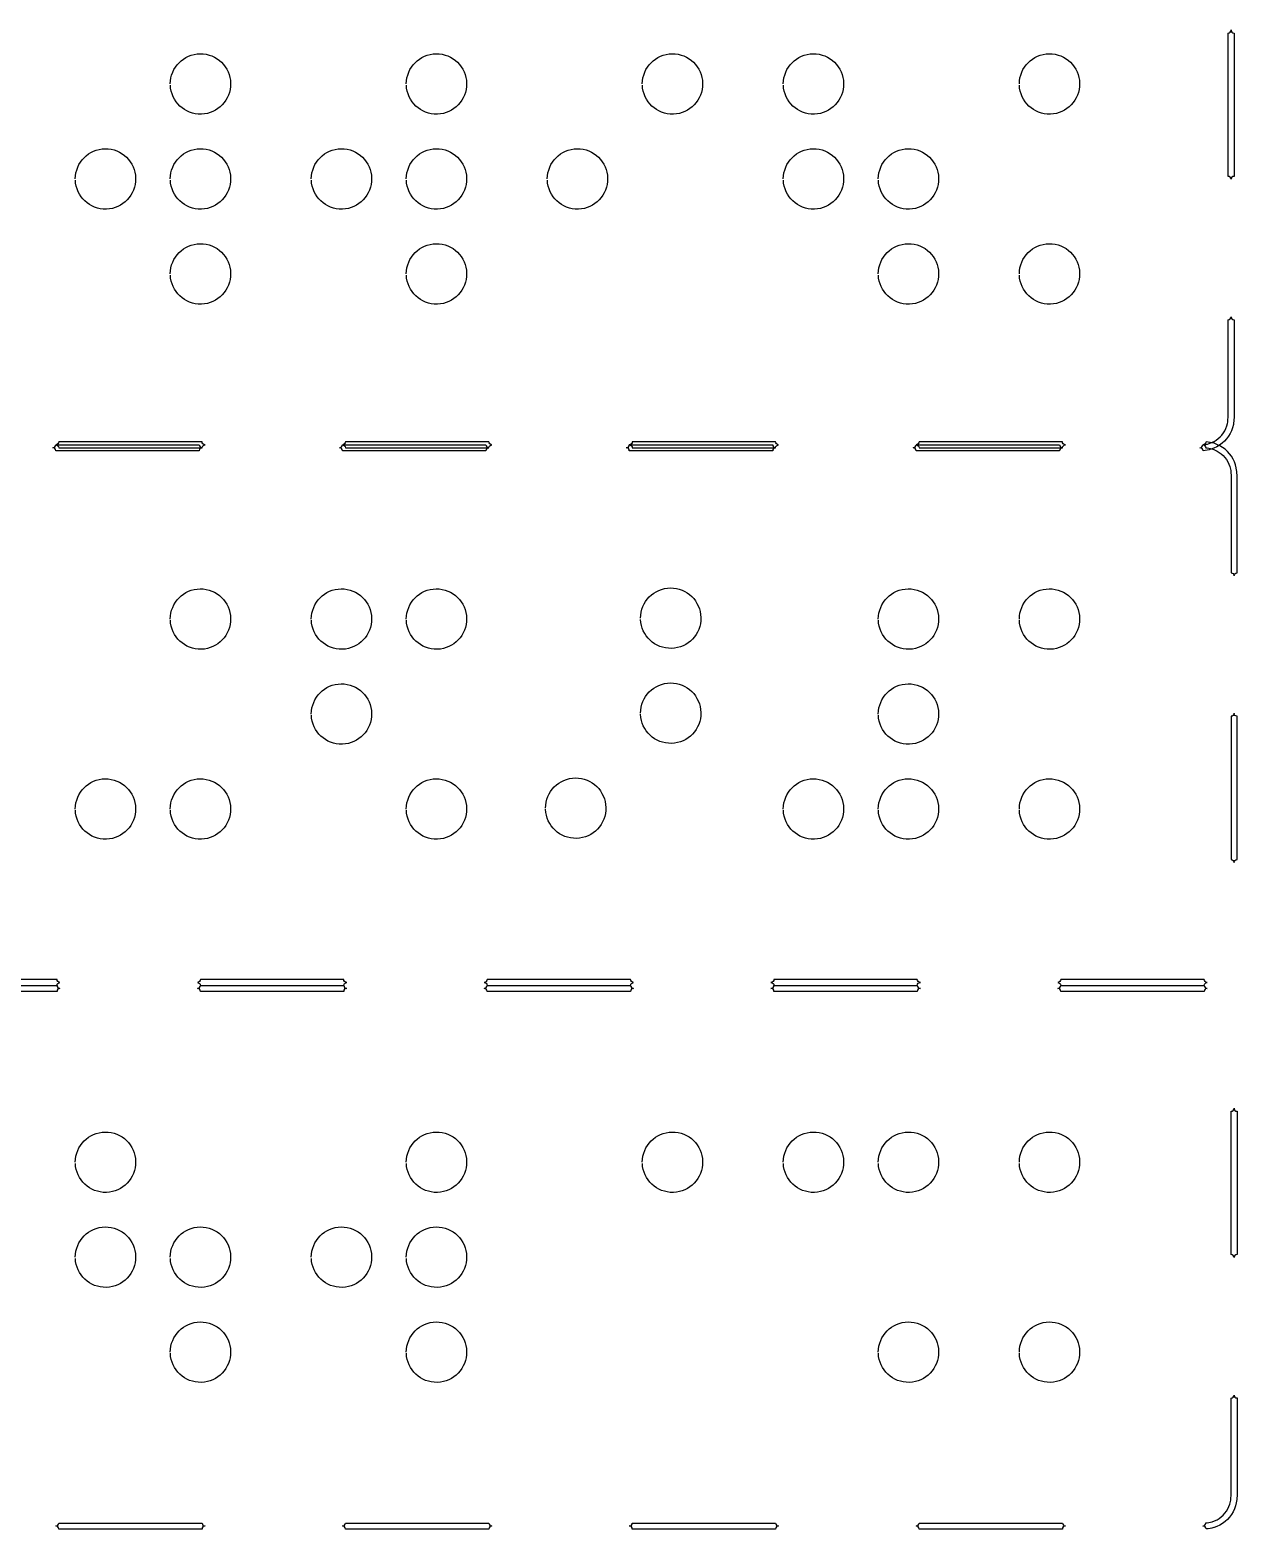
# Model space of a CAD drawing. Extents: x 0 to 120, y 0 to 230.
# Drawn here: x 35.9 to 76.3, y 66.1 to 116.3 of the extents above; entities that cross this region are included whole.
import ezdxf

# ---------------------------------------------------------------- set-up
doc = ezdxf.new("R2010")
doc.units = 0
doc.layers.add('Camada_1', color=7, linetype='CONTINUOUS')

msp = doc.modelspace()

# ---------------------------------------------------------------- linework, layer by layer
at = {"layer": 'Camada_1', "color": 7}
for points in [[(76.000012, 111.385506), (76.000012, 116.184326)], [(76.201184, 116.184326), (76.201184, 111.385506)], [(76.000004, 103.299196), (76.000004, 106.584356)], [(76.101567, 106.683956), (76.101574, 106.684326)], [(76.201184, 106.584726), (76.201184, 103.299576)], [(75.365244, 102.438206), (75.451184, 102.469406), (75.531264, 102.506506), (75.605484, 102.551406), (75.673844, 102.604106), (75.738294, 102.660706), (75.794934, 102.725106), (75.847664, 102.795406), (75.892584, 102.869606), (75.929694, 102.947706), (75.960944, 103.029706), (75.982424, 103.115606)], [(76.177744, 103.076916), (76.177744, 103.074916), (76.152354, 102.971396), (76.115244, 102.869836), (76.068374, 102.774136), (76.013684, 102.682336), (75.951184, 102.598336), (75.878914, 102.520236), (75.800784, 102.449936), (75.716804, 102.385536), (75.625004, 102.330836), (75.529304, 102.283936), (75.431644, 102.248736), (75.427744, 102.248736)], [(36.757824, 102.399176), (41.558606, 102.399176)], [(41.658203, 102.498446), (36.857421, 102.498446)], [(46.357434, 102.399176), (51.158215, 102.399176)], [(51.257812, 102.498446), (46.457031, 102.498446)], [(55.958996, 102.399176), (60.757824, 102.399176)], [(60.857421, 102.498446), (56.058593, 102.498446)], [(65.558605, 102.399176), (70.357434, 102.399176)], [(70.457031, 102.498446), (65.658202, 102.498446)], [(76.277341, 101.619546), (76.277341, 101.621546), (76.251951, 101.725056), (76.214841, 101.826626), (76.167971, 101.922326), (76.113281, 102.014126), (76.050781, 102.098126), (75.978511, 102.176226), (75.900381, 102.246526), (75.816401, 102.310926), (75.724601, 102.365626), (75.628901, 102.412526), (75.531241, 102.447726), (75.527341, 102.447726)], [(41.558606, 102.198016), (36.757824, 102.198016)], [(36.857421, 102.297286), (41.658203, 102.297286)], [(51.158215, 102.198016), (46.357434, 102.198016)], [(46.457031, 102.297286), (51.257812, 102.297286)], [(60.757824, 102.198016), (55.958996, 102.198016)], [(56.058593, 102.297286), (60.857421, 102.297286)], [(70.357434, 102.198016), (65.558605, 102.198016)], [(65.658202, 102.297286), (70.457031, 102.297286)], [(75.464841, 102.258256), (75.550781, 102.227056), (75.630861, 102.189956), (75.705081, 102.145056), (75.773441, 102.092356), (75.837891, 102.035756), (75.894531, 101.971256), (75.947261, 101.900956), (75.992181, 101.826756), (76.029291, 101.748656), (76.060541, 101.666656), (76.082021, 101.580756)], [(76.099601, 101.397156), (76.099601, 98.112006)], [(76.300781, 98.111726), (76.300781, 101.396886)], [(76.201164, 98.012406), (76.201171, 98.012126)], [(76.099609, 93.310956), (76.099609, 88.512126)], [(76.300781, 88.512126), (76.300781, 93.310956)], [(36.800781, 84.498446), (31.999999, 84.498446)], [(46.40039, 84.498446), (41.599609, 84.498446)], [(55.999999, 84.498446), (51.201171, 84.498446)], [(65.599609, 84.498446), (60.800781, 84.498446)], [(75.201171, 84.498446), (70.40039, 84.498446)], [(31.999999, 84.299576), (36.800781, 84.299576)], [(31.999999, 84.297286), (36.800781, 84.297286)], [(36.800781, 84.098416), (31.999999, 84.098416)], [(41.599609, 84.299576), (46.40039, 84.299576)], [(41.599609, 84.297286), (46.40039, 84.297286)], [(46.40039, 84.098416), (41.599609, 84.098416)], [(51.201171, 84.299576), (55.999999, 84.299576)], [(51.201171, 84.297286), (55.999999, 84.297286)], [(55.999999, 84.098416), (51.201171, 84.098416)], [(60.800781, 84.299576), (65.599609, 84.299576)], [(60.800781, 84.297286), (65.599609, 84.297286)], [(65.599609, 84.098416), (60.800781, 84.098416)], [(70.40039, 84.299576), (75.201171, 84.299576)], [(70.40039, 84.297286), (75.201171, 84.297286)], [(75.201171, 84.098416), (70.40039, 84.098416)], [(76.099609, 75.285906), (76.099609, 80.084726)], [(76.300781, 80.084726), (76.300781, 75.285906)], [(76.099601, 67.199596), (76.099601, 70.484756)], [(76.201164, 70.584356), (76.201171, 70.584726)], [(76.300781, 70.485126), (76.300781, 67.199976)], [(75.464841, 66.338606), (75.550781, 66.369806), (75.630861, 66.406906), (75.705081, 66.451806), (75.773441, 66.504506), (75.837891, 66.561106), (75.894531, 66.625506), (75.947261, 66.695806), (75.992181, 66.770006), (76.029291, 66.848106), (76.060541, 66.930106), (76.082021, 67.016006)], [(76.277341, 66.977316), (76.277341, 66.975316), (76.251951, 66.871796), (76.214841, 66.770236), (76.167971, 66.674536), (76.113281, 66.582736), (76.050781, 66.498736), (75.978511, 66.420636), (75.900381, 66.350336), (75.816401, 66.285936), (75.724601, 66.231236), (75.628901, 66.184336), (75.531241, 66.149136), (75.527341, 66.149136)], [(36.857421, 66.299576), (41.658203, 66.299576)], [(46.457031, 66.299576), (51.257812, 66.299576)], [(56.058593, 66.299576), (60.857421, 66.299576)], [(65.658202, 66.299576), (70.457031, 66.299576)], [(41.658203, 66.098416), (36.857421, 66.098416)], [(51.257812, 66.098416), (46.457031, 66.098416)], [(60.857421, 66.098416), (56.058593, 66.098416)], [(70.457031, 66.098416), (65.658202, 66.098416)]]:
    msp.add_lwpolyline(points, dxfattribs=at)
for points in [[(76.101574, 116.285896)], [(76.201171, 88.410566)], [(76.201171, 80.186296)]]:
    msp.add_lwpolyline(points, close=True, dxfattribs=at)
for points in [[(76.000012, 116.184326), (76.027078, 116.1839), (76.05316, 116.194464), (76.0723, 116.213606)], [(76.0723, 116.213606), (76.09144, 116.232747), (76.102002, 116.25883), (76.101574, 116.285896)], [(76.101574, 116.285896), (76.101154, 116.259171), (76.111451, 116.23339), (76.130165, 116.214307)], [(76.130165, 116.214307), (76.14888, 116.195224), (76.174456, 116.184427), (76.201184, 116.184326)], [(40.594041, 114.47877), (40.594044, 115.033635), (41.040294, 115.484909), (41.594182, 115.49017)], [(41.594182, 115.49017), (42.14807, 115.495431), (42.602782, 115.052715), (42.613289, 114.49795)], [(48.494029, 114.47877), (48.494032, 115.033635), (48.940282, 115.484909), (49.49417, 115.49017)], [(49.49417, 115.49017), (50.048058, 115.495431), (50.50277, 115.052715), (50.513277, 114.49795)], [(56.394078, 114.47877), (56.394081, 115.033635), (56.840332, 115.484909), (57.39422, 115.49017)], [(57.39422, 115.49017), (57.948107, 115.49543), (58.402819, 115.052715), (58.413326, 114.49795)], [(61.114037, 114.47877), (61.11404, 115.033635), (61.560291, 115.484909), (62.114179, 115.49017)], [(62.114179, 115.49017), (62.668067, 115.495431), (63.122779, 115.052715), (63.133286, 114.49795)], [(69.014074, 114.47877), (69.014077, 115.033635), (69.460327, 115.484909), (70.014215, 115.49017)], [(70.014215, 115.49017), (70.568103, 115.495431), (71.022815, 115.052715), (71.033322, 114.49795)], [(41.632473, 113.46772), (41.078778, 113.451939), (40.615765, 113.885948), (40.594767, 114.44042)], [(42.613289, 114.49795), (42.623797, 113.943179), (42.186167, 113.483501), (41.632473, 113.46772)], [(49.532461, 113.46772), (48.978766, 113.451939), (48.515753, 113.885948), (48.494755, 114.44042)], [(50.513277, 114.49795), (50.523785, 113.943179), (50.086155, 113.483501), (49.532461, 113.46772)], [(57.43251, 113.46772), (56.878815, 113.451939), (56.415802, 113.885948), (56.394804, 114.44042)], [(58.413326, 114.49795), (58.423834, 113.943179), (57.986204, 113.483501), (57.43251, 113.46772)], [(62.152469, 113.46772), (61.598774, 113.451939), (61.135761, 113.885948), (61.114763, 114.44042)], [(63.133286, 114.49795), (63.143794, 113.943179), (62.706164, 113.483501), (62.152469, 113.46772)], [(70.052506, 113.46772), (69.498811, 113.451939), (69.035798, 113.885948), (69.0148, 114.44042)], [(71.033322, 114.49795), (71.04383, 113.943179), (70.6062, 113.483501), (70.052506, 113.46772)], [(37.414048, 111.29876), (37.414051, 111.853625), (37.860301, 112.304899), (38.414189, 112.31016)], [(38.414189, 112.31016), (38.968077, 112.315421), (39.422789, 111.872705), (39.433296, 111.31794)], [(40.594041, 111.29876), (40.594044, 111.853625), (41.040294, 112.304899), (41.594182, 112.31016)], [(41.594182, 112.31016), (42.14807, 112.315421), (42.602782, 111.872705), (42.613289, 111.31794)], [(45.314036, 111.29876), (45.314039, 111.853625), (45.76029, 112.304899), (46.314178, 112.31016)], [(46.314178, 112.31016), (46.868066, 112.315421), (47.322778, 111.872705), (47.333285, 111.31794)], [(48.494029, 111.29876), (48.494032, 111.853625), (48.940282, 112.304899), (49.49417, 112.31016)], [(49.49417, 112.31016), (50.048058, 112.315421), (50.50277, 111.872705), (50.513277, 111.31794)], [(53.214078, 111.29876), (53.214081, 111.853625), (53.660331, 112.304899), (54.214219, 112.31016)], [(54.214219, 112.31016), (54.768107, 112.315421), (55.222819, 111.872705), (55.233326, 111.31794)], [(61.114037, 111.29876), (61.11404, 111.853625), (61.560291, 112.304899), (62.114179, 112.31016)], [(62.114179, 112.31016), (62.668067, 112.315421), (63.122779, 111.872705), (63.133286, 111.31794)], [(64.29403, 111.29876), (64.294033, 111.853625), (64.740283, 112.304899), (65.294171, 112.31016)], [(65.294171, 112.31016), (65.848059, 112.315421), (66.302772, 111.872705), (66.313278, 111.31794)], [(38.45248, 110.28772), (37.898789, 110.271939), (37.435777, 110.705942), (37.414774, 111.26041)], [(39.433296, 111.31794), (39.443799, 110.763173), (39.006171, 110.303501), (38.45248, 110.28772)], [(41.632473, 110.28772), (41.078782, 110.271939), (40.61577, 110.705942), (40.594767, 111.26041)], [(42.613289, 111.31794), (42.623792, 110.763173), (42.186164, 110.303501), (41.632473, 110.28772)], [(46.352468, 110.28772), (45.798777, 110.271939), (45.335765, 110.705942), (45.314762, 111.26041)], [(47.333285, 111.31794), (47.343788, 110.763172), (46.906159, 110.303501), (46.352468, 110.28772)], [(49.532461, 110.28772), (48.97877, 110.271939), (48.515758, 110.705942), (48.494755, 111.26041)], [(50.513277, 111.31794), (50.52378, 110.763173), (50.086152, 110.303501), (49.532461, 110.28772)], [(54.25251, 110.28772), (53.698819, 110.271939), (53.235807, 110.705942), (53.214804, 111.26041)], [(55.233326, 111.31794), (55.243829, 110.763173), (54.806201, 110.303501), (54.25251, 110.28772)], [(62.152469, 110.28772), (61.598778, 110.271939), (61.135766, 110.705942), (61.114763, 111.26041)], [(63.133286, 111.31794), (63.143789, 110.763172), (62.70616, 110.303501), (62.152469, 110.28772)], [(65.332462, 110.28772), (64.778771, 110.271939), (64.315759, 110.705942), (64.294756, 111.26041)], [(66.313278, 111.31794), (66.323781, 110.763173), (65.886153, 110.303501), (65.332462, 110.28772)], [(76.071592, 111.356915), (76.052511, 111.375628), (76.026734, 111.385924), (76.000012, 111.385506)], [(76.101574, 111.285906), (76.10147, 111.312631), (76.090673, 111.338203), (76.071592, 111.356915)], [(76.201184, 111.385506), (76.146264, 111.385292), (76.101793, 111.340826), (76.101574, 111.285906)], [(40.594041, 108.11877), (40.594044, 108.673635), (41.040294, 109.124909), (41.594182, 109.13017)], [(41.594182, 109.13017), (42.148074, 109.135431), (42.602788, 108.692709), (42.613289, 108.13794)], [(48.494029, 108.11877), (48.494032, 108.673635), (48.940282, 109.124909), (49.49417, 109.13017)], [(49.49417, 109.13017), (50.048062, 109.135431), (50.502776, 108.692709), (50.513277, 108.13794)], [(64.29403, 108.11877), (64.294033, 108.673635), (64.740283, 109.124909), (65.294171, 109.13017)], [(65.294171, 109.13017), (65.848063, 109.135431), (66.302777, 108.692709), (66.313278, 108.13794)], [(69.014074, 108.11877), (69.014077, 108.673635), (69.460327, 109.124909), (70.014215, 109.13017)], [(70.014215, 109.13017), (70.568107, 109.135431), (71.022821, 108.692709), (71.033322, 108.13794)], [(41.632473, 107.10772), (41.078782, 107.091939), (40.61577, 107.525942), (40.594767, 108.08041)], [(42.613289, 108.13794), (42.623792, 107.583173), (42.186164, 107.123501), (41.632473, 107.10772)], [(49.532461, 107.10772), (48.97877, 107.091939), (48.515758, 107.525942), (48.494755, 108.08041)], [(50.513277, 108.13794), (50.52378, 107.583173), (50.086152, 107.123501), (49.532461, 107.10772)], [(65.332462, 107.10772), (64.778771, 107.091939), (64.315759, 107.525942), (64.294756, 108.08041)], [(66.313278, 108.13794), (66.323781, 107.583173), (65.886153, 107.123501), (65.332462, 107.10772)], [(70.052506, 107.10772), (69.498815, 107.091939), (69.035803, 107.525942), (69.0148, 108.08041)], [(71.033322, 108.13794), (71.043825, 107.583173), (70.606196, 107.123501), (70.052506, 107.10772)], [(76.000004, 106.584356), (76.026726, 106.583938), (76.052504, 106.594234), (76.071585, 106.612946)], [(76.071585, 106.612946), (76.090666, 106.631659), (76.101463, 106.657231), (76.101567, 106.683956)], [(76.101574, 106.684326), (76.101793, 106.629406), (76.146264, 106.58494), (76.201184, 106.584726)], [(75.982424, 103.115606), (75.994594, 103.175306), (76.000014, 103.238026), (76.000004, 103.299196)], [(76.201184, 103.299576), (76.201194, 103.225176), (76.192684, 103.150046), (76.177744, 103.076916)], [(36.658214, 102.299576), (36.713134, 102.29979), (36.757605, 102.344256), (36.757824, 102.399176)], [(36.828826, 102.426863), (36.810111, 102.407782), (36.784537, 102.396987), (36.757811, 102.396886)], [(36.757811, 102.396886), (36.812731, 102.396672), (36.857202, 102.352206), (36.857421, 102.297286)], [(36.857421, 102.498446), (36.857838, 102.471723), (36.84754, 102.445944), (36.828826, 102.426863)], [(41.558606, 102.399176), (41.558825, 102.344256), (41.603296, 102.29979), (41.658216, 102.299576)], [(41.686798, 102.426863), (41.668084, 102.445944), (41.657786, 102.471723), (41.658203, 102.498446)], [(41.658203, 102.297286), (41.658422, 102.352206), (41.702893, 102.396672), (41.757813, 102.396886)], [(41.757813, 102.396886), (41.731087, 102.396987), (41.705513, 102.407782), (41.686798, 102.426863)], [(46.257824, 102.299576), (46.312744, 102.29979), (46.357215, 102.344256), (46.357434, 102.399176)], [(46.428436, 102.426863), (46.409721, 102.407782), (46.384147, 102.396987), (46.357421, 102.396886)], [(46.357421, 102.396886), (46.412341, 102.396672), (46.456812, 102.352206), (46.457031, 102.297286)], [(46.457031, 102.498446), (46.457448, 102.471723), (46.44715, 102.445944), (46.428436, 102.426863)], [(51.158215, 102.399176), (51.158434, 102.344256), (51.202905, 102.29979), (51.257825, 102.299576)], [(51.286407, 102.426863), (51.267693, 102.445944), (51.257395, 102.471723), (51.257812, 102.498446)], [(51.257812, 102.297286), (51.258031, 102.352206), (51.302502, 102.396672), (51.357422, 102.396886)], [(51.357422, 102.396886), (51.330696, 102.396987), (51.305122, 102.407782), (51.286407, 102.426863)], [(55.929014, 102.328167), (55.948095, 102.346879), (55.958892, 102.372451), (55.958996, 102.399176)], [(56.029315, 102.426162), (56.010176, 102.407023), (55.984095, 102.39646), (55.957031, 102.396886)], [(55.957031, 102.396886), (55.983753, 102.397304), (56.00953, 102.387008), (56.028611, 102.368295)], [(56.058593, 102.498446), (56.059019, 102.471382), (56.048455, 102.445302), (56.029315, 102.426162)], [(60.757824, 102.399176), (60.758043, 102.344256), (60.802514, 102.29979), (60.857434, 102.299576)], [(60.886016, 102.426863), (60.867302, 102.445944), (60.857004, 102.471723), (60.857421, 102.498446)], [(60.857421, 102.297286), (60.85764, 102.352206), (60.902111, 102.396672), (60.957031, 102.396886)], [(60.957031, 102.396886), (60.930305, 102.396987), (60.904731, 102.407782), (60.886016, 102.426863)], [(65.458995, 102.299576), (65.513915, 102.29979), (65.558386, 102.344256), (65.558605, 102.399176)], [(65.629607, 102.426863), (65.610892, 102.407782), (65.585318, 102.396987), (65.558592, 102.396886)], [(65.558592, 102.396886), (65.613512, 102.396672), (65.657983, 102.352206), (65.658202, 102.297286)], [(65.658202, 102.498446), (65.658619, 102.471723), (65.648321, 102.445944), (65.629607, 102.426863)], [(70.357434, 102.399176), (70.357538, 102.372451), (70.368335, 102.346879), (70.387416, 102.328167)], [(70.486309, 102.426162), (70.467169, 102.445302), (70.456605, 102.471382), (70.457031, 102.498446)], [(70.558593, 102.396886), (70.531529, 102.39646), (70.505448, 102.407023), (70.486309, 102.426162)], [(70.487013, 102.368295), (70.506094, 102.387008), (70.531871, 102.397304), (70.558593, 102.396886)], [(75.058604, 102.295636), (75.11356, 102.298989), (75.155468, 102.346135), (75.152354, 102.401106)], [(75.152354, 102.401106), (75.224054, 102.405106), (75.295954, 102.417206), (75.365244, 102.438206)], [(75.230953, 102.426615), (75.211131, 102.408629), (75.184926, 102.399339), (75.158201, 102.400826)], [(75.158201, 102.400826), (75.213157, 102.397473), (75.255065, 102.350327), (75.251951, 102.295356)], [(75.263669, 102.496526), (75.262559, 102.469783), (75.250775, 102.444601), (75.230953, 102.426615)], [(75.527341, 102.447726), (75.441671, 102.474126), (75.353796, 102.491826), (75.263669, 102.496526)], [(36.729229, 102.269599), (36.710514, 102.28868), (36.68494, 102.299475), (36.658214, 102.299576)], [(36.757824, 102.198016), (36.758241, 102.224739), (36.747943, 102.250518), (36.729229, 102.269599)], [(41.587201, 102.269599), (41.568487, 102.250518), (41.558189, 102.224739), (41.558606, 102.198016)], [(41.658216, 102.299576), (41.63149, 102.299475), (41.605916, 102.28868), (41.587201, 102.269599)], [(46.328839, 102.269599), (46.310124, 102.28868), (46.28455, 102.299475), (46.257824, 102.299576)], [(46.357434, 102.198016), (46.357851, 102.224739), (46.347553, 102.250518), (46.328839, 102.269599)], [(51.18681, 102.269599), (51.168096, 102.250518), (51.157798, 102.224739), (51.158215, 102.198016)], [(51.257825, 102.299576), (51.231099, 102.299475), (51.205525, 102.28868), (51.18681, 102.269599)], [(55.857434, 102.299576), (55.884156, 102.299158), (55.909933, 102.309454), (55.929014, 102.328167)], [(55.929718, 102.2703), (55.910579, 102.289439), (55.884498, 102.300002), (55.857434, 102.299576)], [(55.958996, 102.198016), (55.959422, 102.22508), (55.948858, 102.25116), (55.929718, 102.2703)], [(56.028611, 102.368295), (56.047692, 102.349583), (56.058489, 102.324011), (56.058593, 102.297286)], [(60.786419, 102.269599), (60.767705, 102.250518), (60.757407, 102.224739), (60.757824, 102.198016)], [(60.857434, 102.299576), (60.830708, 102.299475), (60.805134, 102.28868), (60.786419, 102.269599)], [(65.53001, 102.269599), (65.511295, 102.28868), (65.485721, 102.299475), (65.458995, 102.299576)], [(65.558605, 102.198016), (65.559022, 102.224739), (65.548724, 102.250518), (65.53001, 102.269599)], [(70.386712, 102.2703), (70.367572, 102.25116), (70.357008, 102.22508), (70.357434, 102.198016)], [(70.458996, 102.299576), (70.431932, 102.300002), (70.405851, 102.289439), (70.386712, 102.2703)], [(70.387416, 102.328167), (70.406497, 102.309454), (70.432274, 102.299158), (70.458996, 102.299576)], [(70.457031, 102.297286), (70.457135, 102.324011), (70.467932, 102.349583), (70.487013, 102.368295)], [(75.131356, 102.269847), (75.111534, 102.287833), (75.085329, 102.297123), (75.058604, 102.295636)], [(75.164072, 102.199936), (75.162962, 102.226679), (75.151178, 102.251861), (75.131356, 102.269847)], [(75.427744, 102.248736), (75.342074, 102.222336), (75.254199, 102.204636), (75.164072, 102.199936)], [(75.251951, 102.295356), (75.323651, 102.291356), (75.395551, 102.279256), (75.464841, 102.258256)], [(76.082021, 101.580756), (76.094191, 101.521056), (76.099611, 101.458336), (76.099601, 101.397156)], [(76.300781, 101.396886), (76.300791, 101.471286), (76.292281, 101.546416), (76.277341, 101.619546)], [(76.099601, 98.112006), (76.126323, 98.112424), (76.152101, 98.102128), (76.171182, 98.083416)], [(76.171182, 98.083416), (76.190263, 98.064703), (76.20106, 98.039131), (76.201164, 98.012406)], [(76.201171, 98.012126), (76.20139, 98.067046), (76.245861, 98.111512), (76.300781, 98.111726)], [(40.594041, 96.56377), (40.594039, 97.118639), (41.04029, 97.569919), (41.594182, 97.57518)], [(41.594182, 97.57518), (42.148074, 97.580441), (42.602788, 97.137719), (42.613289, 96.58295)], [(45.31409, 96.56377), (45.314088, 97.118639), (45.760339, 97.569919), (46.314231, 97.57518)], [(46.314231, 97.57518), (46.868123, 97.580441), (47.322837, 97.137719), (47.333338, 96.58295)], [(48.494075, 96.56377), (48.494073, 97.118639), (48.940324, 97.569919), (49.494216, 97.57518)], [(49.494216, 97.57518), (50.048108, 97.580441), (50.502822, 97.137719), (50.513323, 96.58295)], [(56.33347, 96.59255), (56.333468, 97.147419), (56.779719, 97.598699), (57.333611, 97.60396)], [(57.333611, 97.60396), (57.887503, 97.609221), (58.342217, 97.166499), (58.352718, 96.61173)], [(64.29403, 96.56377), (64.294028, 97.118639), (64.740279, 97.569919), (65.294171, 97.57518)], [(65.294171, 97.57518), (65.848063, 97.580441), (66.302777, 97.137719), (66.313278, 96.58295)], [(69.014074, 96.56377), (69.014071, 97.118639), (69.460323, 97.569919), (70.014215, 97.57518)], [(70.014215, 97.57518), (70.568107, 97.580441), (71.022821, 97.137719), (71.033322, 96.58295)], [(41.632473, 95.55273), (41.078782, 95.536949), (40.61577, 95.970952), (40.594767, 96.52542)], [(42.613289, 96.58295), (42.623792, 96.028183), (42.186164, 95.568511), (41.632473, 95.55273)], [(46.352522, 95.55273), (45.798831, 95.536949), (45.335819, 95.970952), (45.314816, 96.52542)], [(47.333338, 96.58295), (47.343841, 96.028183), (46.906213, 95.568511), (46.352522, 95.55273)], [(49.532507, 95.55273), (48.978816, 95.536949), (48.515804, 95.970952), (48.494801, 96.52542)], [(50.513323, 96.58295), (50.523826, 96.028183), (50.086198, 95.568511), (49.532507, 95.55273)], [(57.371902, 95.58151), (56.818211, 95.565729), (56.355199, 95.999732), (56.334196, 96.5542)], [(58.352718, 96.61173), (58.363221, 96.056963), (57.925593, 95.597291), (57.371902, 95.58151)], [(65.332462, 95.55273), (64.778771, 95.536949), (64.315759, 95.970952), (64.294756, 96.52542)], [(66.313278, 96.58295), (66.323781, 96.028183), (65.886153, 95.568511), (65.332462, 95.55273)], [(70.052506, 95.55273), (69.498815, 95.536949), (69.035803, 95.970952), (69.0148, 96.52542)], [(71.033322, 96.58295), (71.043825, 96.028183), (70.606196, 95.568511), (70.052506, 95.55273)], [(45.31409, 93.38378), (45.314093, 93.938645), (45.760343, 94.389919), (46.314231, 94.39518)], [(46.314231, 94.39518), (46.868119, 94.400441), (47.322831, 93.957725), (47.333338, 93.40296)], [(56.33347, 93.41255), (56.333468, 93.967419), (56.779719, 94.418699), (57.333611, 94.42396)], [(57.333611, 94.42396), (57.887503, 94.429221), (58.342217, 93.986499), (58.352718, 93.43173)], [(64.29403, 93.38378), (64.294033, 93.938645), (64.740283, 94.389919), (65.294171, 94.39518)], [(65.294171, 94.39518), (65.848059, 94.400441), (66.302772, 93.957725), (66.313278, 93.40296)], [(47.333338, 93.40296), (47.343841, 92.848193), (46.906213, 92.388521), (46.352522, 92.37274)], [(57.371902, 92.40151), (56.818211, 92.385729), (56.355199, 92.819732), (56.334196, 93.3742)], [(58.352718, 93.43173), (58.363221, 92.876963), (57.925593, 92.417291), (57.371902, 92.40151)], [(66.313278, 93.40296), (66.323781, 92.848193), (65.886153, 92.388521), (65.332462, 92.37274)], [(76.201171, 93.410556), (76.201067, 93.383831), (76.19027, 93.358259), (76.171189, 93.339547)], [(76.300781, 93.310956), (76.245861, 93.31117), (76.20139, 93.355636), (76.201171, 93.410556)], [(46.352522, 92.37274), (45.798831, 92.356959), (45.335819, 92.790962), (45.314816, 93.34543)], [(65.332462, 92.37274), (64.778771, 92.356959), (64.315759, 92.790962), (64.294756, 93.34543)], [(76.171189, 93.339547), (76.152108, 93.320834), (76.126331, 93.310538), (76.099609, 93.310956)], [(37.414048, 90.20377), (37.414046, 90.758639), (37.860297, 91.209919), (38.414189, 91.21518)], [(38.414189, 91.21518), (38.968081, 91.220441), (39.422795, 90.777719), (39.433296, 90.22295)], [(40.594041, 90.20377), (40.594039, 90.758639), (41.04029, 91.209919), (41.594182, 91.21518)], [(41.594182, 91.21518), (42.148074, 91.220441), (42.602788, 90.777719), (42.613289, 90.22295)], [(48.494075, 90.20377), (48.494073, 90.758639), (48.940324, 91.209919), (49.494216, 91.21518)], [(49.494216, 91.21518), (50.048108, 91.220441), (50.502822, 90.777719), (50.513323, 90.22295)], [(53.15347, 90.23255), (53.153468, 90.787419), (53.599719, 91.238699), (54.153611, 91.24396)], [(54.153611, 91.24396), (54.707503, 91.249221), (55.162217, 90.806499), (55.172718, 90.25173)], [(61.114037, 90.20377), (61.114035, 90.758639), (61.560287, 91.209919), (62.114179, 91.21518)], [(62.114179, 91.21518), (62.668071, 91.220441), (63.122785, 90.777719), (63.133286, 90.22295)], [(64.29403, 90.20377), (64.294028, 90.758639), (64.740279, 91.209919), (65.294171, 91.21518)], [(65.294171, 91.21518), (65.848063, 91.220441), (66.302777, 90.777719), (66.313278, 90.22295)], [(69.014074, 90.20377), (69.014071, 90.758639), (69.460323, 91.209919), (70.014215, 91.21518)], [(70.014215, 91.21518), (70.568107, 91.220441), (71.022821, 90.777719), (71.033322, 90.22295)], [(38.45248, 89.19273), (37.898789, 89.176949), (37.435777, 89.610952), (37.414774, 90.16542)], [(39.433296, 90.22295), (39.443799, 89.668183), (39.006171, 89.208511), (38.45248, 89.19273)], [(41.632473, 89.19273), (41.078782, 89.176949), (40.61577, 89.610952), (40.594767, 90.16542)], [(42.613289, 90.22295), (42.623792, 89.668183), (42.186164, 89.208511), (41.632473, 89.19273)], [(49.532507, 89.19273), (48.978816, 89.176949), (48.515804, 89.610952), (48.494801, 90.16542)], [(50.513323, 90.22295), (50.523826, 89.668183), (50.086198, 89.208511), (49.532507, 89.19273)], [(54.191902, 89.22151), (53.638211, 89.205729), (53.175199, 89.639732), (53.154196, 90.1942)], [(55.172718, 90.25173), (55.183221, 89.696963), (54.745593, 89.237291), (54.191902, 89.22151)], [(62.152469, 89.19273), (61.598778, 89.176949), (61.135766, 89.610952), (61.114763, 90.16542)], [(63.133286, 90.22295), (63.143789, 89.668182), (62.70616, 89.208511), (62.152469, 89.19273)], [(65.332462, 89.19273), (64.778771, 89.176949), (64.315759, 89.610952), (64.294756, 90.16542)], [(66.313278, 90.22295), (66.323781, 89.668183), (65.886153, 89.208511), (65.332462, 89.19273)], [(70.052506, 89.19273), (69.498815, 89.176949), (69.035803, 89.610952), (69.0148, 90.16542)], [(71.033322, 90.22295), (71.043825, 89.668183), (70.606196, 89.208511), (70.052506, 89.19273)], [(76.099609, 88.512126), (76.126673, 88.512552), (76.152754, 88.501989), (76.171893, 88.48285)], [(76.171893, 88.48285), (76.191033, 88.46371), (76.201597, 88.43763), (76.201171, 88.410566)], [(76.201171, 88.410566), (76.200754, 88.437289), (76.211052, 88.463068), (76.229766, 88.482149)], [(76.229766, 88.482149), (76.248481, 88.50123), (76.274055, 88.512025), (76.300781, 88.512126)], [(36.829376, 84.426863), (36.810662, 84.445944), (36.800364, 84.471723), (36.800781, 84.498446)], [(36.800781, 84.297286), (36.801, 84.352206), (36.845471, 84.396672), (36.900391, 84.396886)], [(36.900391, 84.396886), (36.873665, 84.396987), (36.848091, 84.407782), (36.829376, 84.426863)], [(41.571014, 84.426863), (41.552299, 84.407782), (41.526725, 84.396987), (41.499999, 84.396886)], [(41.499999, 84.396886), (41.554919, 84.396672), (41.59939, 84.352206), (41.599609, 84.297286)], [(41.599609, 84.498446), (41.600026, 84.471723), (41.589728, 84.445944), (41.571014, 84.426863)], [(46.428985, 84.426863), (46.410271, 84.445944), (46.399973, 84.471723), (46.40039, 84.498446)], [(46.40039, 84.297286), (46.400609, 84.352206), (46.44508, 84.396672), (46.5, 84.396886)], [(46.5, 84.396886), (46.473274, 84.396987), (46.4477, 84.407782), (46.428985, 84.426863)], [(51.171893, 84.426162), (51.152754, 84.407023), (51.126673, 84.39646), (51.099609, 84.396886)], [(51.099609, 84.396886), (51.126331, 84.397304), (51.152108, 84.387008), (51.171189, 84.368295)], [(51.171189, 84.368295), (51.19027, 84.349583), (51.201067, 84.324011), (51.201171, 84.297286)], [(51.201171, 84.498446), (51.201597, 84.471382), (51.191033, 84.445302), (51.171893, 84.426162)], [(56.028594, 84.426863), (56.00988, 84.445944), (55.999582, 84.471723), (55.999999, 84.498446)], [(55.999999, 84.297286), (56.000218, 84.352206), (56.044689, 84.396672), (56.099609, 84.396886)], [(56.099609, 84.396886), (56.072883, 84.396987), (56.047309, 84.407782), (56.028594, 84.426863)], [(60.772186, 84.426863), (60.753471, 84.407782), (60.727897, 84.396987), (60.701171, 84.396886)], [(60.701171, 84.396886), (60.756091, 84.396672), (60.800562, 84.352206), (60.800781, 84.297286)], [(60.800781, 84.498446), (60.801198, 84.471723), (60.7909, 84.445944), (60.772186, 84.426863)], [(65.628887, 84.426162), (65.609747, 84.445302), (65.599183, 84.471382), (65.599609, 84.498446)], [(65.599609, 84.297286), (65.599713, 84.324011), (65.61051, 84.349583), (65.629591, 84.368295)], [(65.701171, 84.396886), (65.674107, 84.39646), (65.648026, 84.407023), (65.628887, 84.426162)], [(65.629591, 84.368295), (65.648672, 84.387008), (65.674449, 84.397304), (65.701171, 84.396886)], [(70.371795, 84.426863), (70.35308, 84.407782), (70.327506, 84.396987), (70.30078, 84.396886)], [(70.30078, 84.396886), (70.3557, 84.396672), (70.400171, 84.352206), (70.40039, 84.297286)], [(70.40039, 84.498446), (70.400807, 84.471723), (70.390509, 84.445944), (70.371795, 84.426863)], [(75.229766, 84.426863), (75.211052, 84.445944), (75.200754, 84.471723), (75.201171, 84.498446)], [(75.201171, 84.297286), (75.20139, 84.352206), (75.245861, 84.396672), (75.300781, 84.396886)], [(75.300781, 84.396886), (75.274055, 84.396987), (75.248481, 84.407782), (75.229766, 84.426863)], [(36.829376, 84.169999), (36.810662, 84.150918), (36.800364, 84.125139), (36.800781, 84.098416)], [(36.800781, 84.299576), (36.801, 84.244656), (36.845471, 84.20019), (36.900391, 84.199976)], [(36.900391, 84.199976), (36.873665, 84.199875), (36.848091, 84.18908), (36.829376, 84.169999)], [(41.499999, 84.199976), (41.554919, 84.20019), (41.59939, 84.244656), (41.599609, 84.299576)], [(41.571014, 84.169999), (41.552299, 84.18908), (41.526725, 84.199875), (41.499999, 84.199976)], [(41.599609, 84.098416), (41.600026, 84.125139), (41.589728, 84.150918), (41.571014, 84.169999)], [(46.428985, 84.169999), (46.410271, 84.150918), (46.399973, 84.125139), (46.40039, 84.098416)], [(46.40039, 84.299576), (46.400609, 84.244656), (46.44508, 84.20019), (46.5, 84.199976)], [(46.5, 84.199976), (46.473274, 84.199875), (46.4477, 84.18908), (46.428985, 84.169999)], [(51.099609, 84.199976), (51.126331, 84.199558), (51.152108, 84.209854), (51.171189, 84.228567)], [(51.171893, 84.1707), (51.152754, 84.189839), (51.126673, 84.200402), (51.099609, 84.199976)], [(51.171189, 84.228567), (51.19027, 84.247279), (51.201067, 84.272851), (51.201171, 84.299576)], [(51.201171, 84.098416), (51.201597, 84.12548), (51.191033, 84.15156), (51.171893, 84.1707)], [(56.028594, 84.169999), (56.00988, 84.150918), (55.999582, 84.125139), (55.999999, 84.098416)], [(55.999999, 84.299576), (56.000218, 84.244656), (56.044689, 84.20019), (56.099609, 84.199976)], [(56.099609, 84.199976), (56.072883, 84.199875), (56.047309, 84.18908), (56.028594, 84.169999)], [(60.701171, 84.199976), (60.756091, 84.20019), (60.800562, 84.244656), (60.800781, 84.299576)], [(60.772186, 84.169999), (60.753471, 84.18908), (60.727897, 84.199875), (60.701171, 84.199976)], [(60.800781, 84.098416), (60.801198, 84.125139), (60.7909, 84.150918), (60.772186, 84.169999)], [(65.628887, 84.1707), (65.609747, 84.15156), (65.599183, 84.12548), (65.599609, 84.098416)], [(65.599609, 84.299576), (65.599713, 84.272851), (65.61051, 84.247279), (65.629591, 84.228567)], [(65.701171, 84.199976), (65.674107, 84.200402), (65.648026, 84.189839), (65.628887, 84.1707)], [(65.629591, 84.228567), (65.648672, 84.209854), (65.674449, 84.199558), (65.701171, 84.199976)], [(70.30078, 84.199976), (70.3557, 84.20019), (70.400171, 84.244656), (70.40039, 84.299576)], [(70.371795, 84.169999), (70.35308, 84.18908), (70.327506, 84.199875), (70.30078, 84.199976)], [(70.40039, 84.098416), (70.400807, 84.125139), (70.390509, 84.150918), (70.371795, 84.169999)], [(75.229766, 84.169999), (75.211052, 84.150918), (75.200754, 84.125139), (75.201171, 84.098416)], [(75.201171, 84.299576), (75.20139, 84.244656), (75.245861, 84.20019), (75.300781, 84.199976)], [(75.300781, 84.199976), (75.274055, 84.199875), (75.248481, 84.18908), (75.229766, 84.169999)], [(76.099609, 80.084726), (76.126675, 80.0843), (76.152757, 80.094864), (76.171897, 80.114006)], [(76.171897, 80.114006), (76.191037, 80.133147), (76.201599, 80.15923), (76.201171, 80.186296)], [(76.201171, 80.186296), (76.200751, 80.159571), (76.211048, 80.13379), (76.229762, 80.114707)], [(76.229762, 80.114707), (76.248477, 80.095624), (76.274053, 80.084827), (76.300781, 80.084726)], [(37.414037, 78.37887), (37.41404, 78.933735), (37.86029, 79.385009), (38.414178, 79.39027)], [(38.414178, 79.39027), (38.968066, 79.395531), (39.422778, 78.952815), (39.433285, 78.39805)], [(48.494029, 78.37887), (48.494032, 78.933735), (48.940282, 79.385009), (49.49417, 79.39027)], [(49.49417, 79.39027), (50.048058, 79.395531), (50.50277, 78.952815), (50.513277, 78.39805)], [(56.394072, 78.37887), (56.394075, 78.933735), (56.840326, 79.385009), (57.394214, 79.39027)], [(57.394214, 79.39027), (57.948102, 79.395531), (58.402814, 78.952815), (58.413321, 78.39805)], [(61.114077, 78.37887), (61.11408, 78.933735), (61.560331, 79.385009), (62.114219, 79.39027)], [(62.114219, 79.39027), (62.668107, 79.395531), (63.122819, 78.952815), (63.133326, 78.39805)], [(64.29407, 78.37887), (64.294073, 78.933735), (64.740324, 79.385009), (65.294212, 79.39027)], [(65.294212, 79.39027), (65.8481, 79.395531), (66.302812, 78.952815), (66.313318, 78.39805)], [(69.014074, 78.37887), (69.014077, 78.933735), (69.460327, 79.385009), (70.014215, 79.39027)], [(70.014215, 79.39027), (70.568103, 79.395531), (71.022815, 78.952815), (71.033322, 78.39805)], [(38.452468, 77.36782), (37.898774, 77.35204), (37.435761, 77.786048), (37.414763, 78.34052)], [(39.433285, 78.39805), (39.443793, 77.843279), (39.006163, 77.383601), (38.452468, 77.36782)], [(49.532461, 77.36782), (48.978766, 77.352039), (48.515753, 77.786048), (48.494755, 78.34052)], [(50.513277, 78.39805), (50.523785, 77.843279), (50.086155, 77.383601), (49.532461, 77.36782)], [(57.432504, 77.36782), (56.878809, 77.352039), (56.415796, 77.786048), (56.394798, 78.34052)], [(58.413321, 78.39805), (58.423829, 77.843279), (57.986199, 77.383601), (57.432504, 77.36782)], [(62.152509, 77.36782), (61.598814, 77.352039), (61.135801, 77.786048), (61.114803, 78.34052)], [(63.133326, 78.39805), (63.143834, 77.843279), (62.706204, 77.383601), (62.152509, 77.36782)], [(65.332502, 77.36782), (64.778807, 77.352039), (64.315794, 77.786048), (64.294796, 78.34052)], [(66.313318, 78.39805), (66.323827, 77.843279), (65.886197, 77.383601), (65.332502, 77.36782)], [(70.052506, 77.36782), (69.498811, 77.352039), (69.035798, 77.786048), (69.0148, 78.34052)], [(71.033322, 78.39805), (71.04383, 77.843279), (70.6062, 77.383601), (70.052506, 77.36782)], [(37.414037, 75.19886), (37.41404, 75.753725), (37.86029, 76.204999), (38.414178, 76.21026)], [(38.414178, 76.21026), (38.968066, 76.215521), (39.422778, 75.772805), (39.433285, 75.21804)], [(40.594029, 75.19886), (40.594032, 75.753725), (41.040283, 76.204999), (41.594171, 76.21026)], [(41.594171, 76.21026), (42.148059, 76.215521), (42.602771, 75.772805), (42.613278, 75.21804)], [(45.314036, 75.19886), (45.314039, 75.753725), (45.76029, 76.204999), (46.314178, 76.21026)], [(46.314178, 76.21026), (46.868066, 76.215521), (47.322778, 75.772805), (47.333285, 75.21804)], [(48.494029, 75.19886), (48.494032, 75.753725), (48.940282, 76.204999), (49.49417, 76.21026)], [(49.49417, 76.21026), (50.048058, 76.215521), (50.50277, 75.772805), (50.513277, 75.21804)], [(76.171189, 75.257315), (76.152108, 75.276028), (76.126331, 75.286324), (76.099609, 75.285906)], [(76.300781, 75.285906), (76.245861, 75.285692), (76.20139, 75.241226), (76.201171, 75.186306)], [(38.452468, 74.18782), (37.898778, 74.17204), (37.435766, 74.606042), (37.414763, 75.16051)], [(39.433285, 75.21804), (39.443788, 74.663272), (39.006159, 74.203601), (38.452468, 74.18782)], [(41.632461, 74.18782), (41.07877, 74.172039), (40.615758, 74.606042), (40.594755, 75.16051)], [(42.613278, 75.21804), (42.623781, 74.663272), (42.186152, 74.203601), (41.632461, 74.18782)], [(46.352468, 74.18782), (45.798777, 74.172039), (45.335765, 74.606042), (45.314762, 75.16051)], [(47.333285, 75.21804), (47.343788, 74.663272), (46.906159, 74.203601), (46.352468, 74.18782)], [(49.532461, 74.18782), (48.97877, 74.172039), (48.515758, 74.606042), (48.494755, 75.16051)], [(50.513277, 75.21804), (50.52378, 74.663273), (50.086152, 74.203601), (49.532461, 74.18782)], [(76.201171, 75.186306), (76.201067, 75.213031), (76.19027, 75.238603), (76.171189, 75.257315)], [(40.594029, 72.01887), (40.594032, 72.573735), (41.040283, 73.025009), (41.594171, 73.03027)], [(41.594171, 73.03027), (42.148059, 73.035531), (42.602771, 72.592815), (42.613278, 72.03805)], [(48.494029, 72.01887), (48.494032, 72.573735), (48.940282, 73.025009), (49.49417, 73.03027)], [(49.49417, 73.03027), (50.048058, 73.035531), (50.50277, 72.592815), (50.513277, 72.03805)], [(64.29407, 72.01887), (64.294073, 72.573735), (64.740324, 73.025009), (65.294212, 73.03027)], [(65.294212, 73.03027), (65.8481, 73.035531), (66.302812, 72.592815), (66.313318, 72.03805)], [(69.014074, 72.01887), (69.014077, 72.573735), (69.460327, 73.025009), (70.014215, 73.03027)], [(70.014215, 73.03027), (70.568103, 73.035531), (71.022815, 72.592815), (71.033322, 72.03805)], [(41.632461, 71.00782), (41.07877, 70.992039), (40.615758, 71.426042), (40.594755, 71.98051)], [(42.613278, 72.03805), (42.623786, 71.483279), (42.186156, 71.023601), (41.632461, 71.00782)], [(49.532461, 71.00782), (48.97877, 70.992039), (48.515758, 71.426042), (48.494755, 71.98051)], [(50.513277, 72.03805), (50.523785, 71.483279), (50.086155, 71.023601), (49.532461, 71.00782)], [(65.332502, 71.00782), (64.778811, 70.992039), (64.315799, 71.426042), (64.294796, 71.98051)], [(66.313318, 72.03805), (66.323827, 71.483279), (65.886197, 71.023601), (65.332502, 71.00782)], [(70.052506, 71.00782), (69.498815, 70.992039), (69.035803, 71.426042), (69.0148, 71.98051)], [(71.033322, 72.03805), (71.04383, 71.483279), (70.6062, 71.023601), (70.052506, 71.00782)], [(76.099601, 70.484756), (76.126323, 70.484338), (76.152101, 70.494634), (76.171182, 70.513346)], [(76.171182, 70.513346), (76.190263, 70.532059), (76.20106, 70.557631), (76.201164, 70.584356)], [(76.201171, 70.584726), (76.20139, 70.529806), (76.245861, 70.48534), (76.300781, 70.485126)], [(76.082021, 67.016006), (76.094191, 67.075706), (76.099611, 67.138426), (76.099601, 67.199596)], [(76.300781, 67.199976), (76.300791, 67.125576), (76.292281, 67.050446), (76.277341, 66.977316)], [(36.757811, 66.199976), (36.812731, 66.20019), (36.857202, 66.244656), (36.857421, 66.299576)], [(41.658203, 66.299576), (41.658422, 66.244656), (41.702893, 66.20019), (41.757813, 66.199976)], [(46.357421, 66.199976), (46.412341, 66.20019), (46.456812, 66.244656), (46.457031, 66.299576)], [(51.257812, 66.299576), (51.258031, 66.244656), (51.302502, 66.20019), (51.357422, 66.199976)], [(56.028611, 66.228567), (56.047692, 66.247279), (56.058489, 66.272851), (56.058593, 66.299576)], [(60.857421, 66.299576), (60.85764, 66.244656), (60.902111, 66.20019), (60.957031, 66.199976)], [(65.558592, 66.199976), (65.613512, 66.20019), (65.657983, 66.244656), (65.658202, 66.299576)], [(70.457031, 66.299576), (70.457135, 66.272851), (70.467932, 66.247279), (70.487013, 66.228567)], [(75.158201, 66.196036), (75.213157, 66.199389), (75.255065, 66.246535), (75.251951, 66.301506)], [(75.251951, 66.301506), (75.323651, 66.305506), (75.395551, 66.317606), (75.464841, 66.338606)], [(36.828826, 66.169999), (36.810111, 66.18908), (36.784537, 66.199875), (36.757811, 66.199976)], [(36.857421, 66.098416), (36.857838, 66.125139), (36.84754, 66.150918), (36.828826, 66.169999)], [(41.686798, 66.169999), (41.668084, 66.150918), (41.657786, 66.125139), (41.658203, 66.098416)], [(41.757813, 66.199976), (41.731087, 66.199875), (41.705513, 66.18908), (41.686798, 66.169999)], [(46.428436, 66.169999), (46.409721, 66.18908), (46.384147, 66.199875), (46.357421, 66.199976)], [(46.457031, 66.098416), (46.457448, 66.125139), (46.44715, 66.150918), (46.428436, 66.169999)], [(51.286407, 66.169999), (51.267693, 66.150918), (51.257395, 66.125139), (51.257812, 66.098416)], [(51.357422, 66.199976), (51.330696, 66.199875), (51.305122, 66.18908), (51.286407, 66.169999)], [(55.957031, 66.199976), (55.983753, 66.199558), (56.00953, 66.209854), (56.028611, 66.228567)], [(56.029315, 66.1707), (56.010176, 66.189839), (55.984095, 66.200402), (55.957031, 66.199976)], [(56.058593, 66.098416), (56.059019, 66.12548), (56.048455, 66.15156), (56.029315, 66.1707)], [(60.886016, 66.169999), (60.867302, 66.150918), (60.857004, 66.125139), (60.857421, 66.098416)], [(60.957031, 66.199976), (60.930305, 66.199875), (60.904731, 66.18908), (60.886016, 66.169999)], [(65.629607, 66.169999), (65.610892, 66.18908), (65.585318, 66.199875), (65.558592, 66.199976)], [(65.658202, 66.098416), (65.658619, 66.125139), (65.648321, 66.150918), (65.629607, 66.169999)], [(70.486309, 66.1707), (70.467169, 66.15156), (70.456605, 66.12548), (70.457031, 66.098416)], [(70.558593, 66.199976), (70.531529, 66.200402), (70.505448, 66.189839), (70.486309, 66.1707)], [(70.487013, 66.228567), (70.506094, 66.209854), (70.531871, 66.199558), (70.558593, 66.199976)], [(75.230953, 66.170247), (75.211131, 66.188233), (75.184926, 66.197523), (75.158201, 66.196036)], [(75.263669, 66.100336), (75.262559, 66.127079), (75.250775, 66.152261), (75.230953, 66.170247)], [(75.527341, 66.149136), (75.441671, 66.122736), (75.353796, 66.105036), (75.263669, 66.100336)]]:
    msp.add_open_spline(points, degree=3, dxfattribs=at)

doc.saveas('drawing.dxf')
